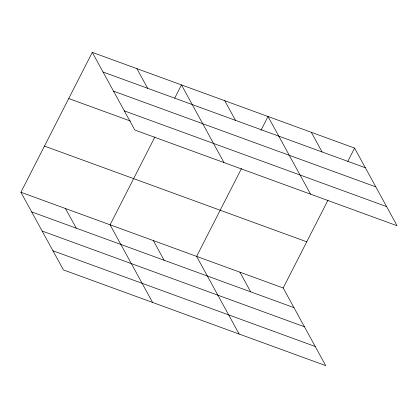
<?xml version="1.0" encoding="UTF-8"?>
<svg xmlns="http://www.w3.org/2000/svg" width="418" height="418" viewBox="0 0 418 418"><rect width="100%" height="100%" fill="white"/><g stroke="black" fill="none" stroke-linecap="round" stroke-linejoin="round"><path stroke-width="0.63" d="M20.9 192.254L283.19 287.976L325.706 365.63L63.416 269.908L20.9 192.254L92.294 52.37L354.584 148.092L397.1 225.746L134.81 130.024L92.294 52.37M154.953 136.874L110.08 224.8L152.596 302.454M174.698 98.188L181.475 84.917L223.991 162.571M241.51 168.464L196.632 256.386L239.148 334.045M260.963 130.353L268.027 116.502L310.543 194.161M283.19 287.976L328.062 200.055M347.813 161.364L354.584 148.092M103.053 72.016L365.342 167.738M113.534 91.161L375.824 186.883M124.329 110.88L386.619 206.607M68.735 98.528L130.426 121.042M44.46 146.091L306.749 241.813M31.658 211.9L293.948 307.627M42.14 231.044L304.424 326.766M52.934 250.763L315.224 346.491M311.305 132.297L322.064 151.948M224.753 100.707L235.506 120.358M136.885 68.641L147.643 88.292M239.911 272.181L250.669 291.832M153.354 240.59L164.112 260.242M65.49 208.525L76.248 228.176"/></g></svg>
